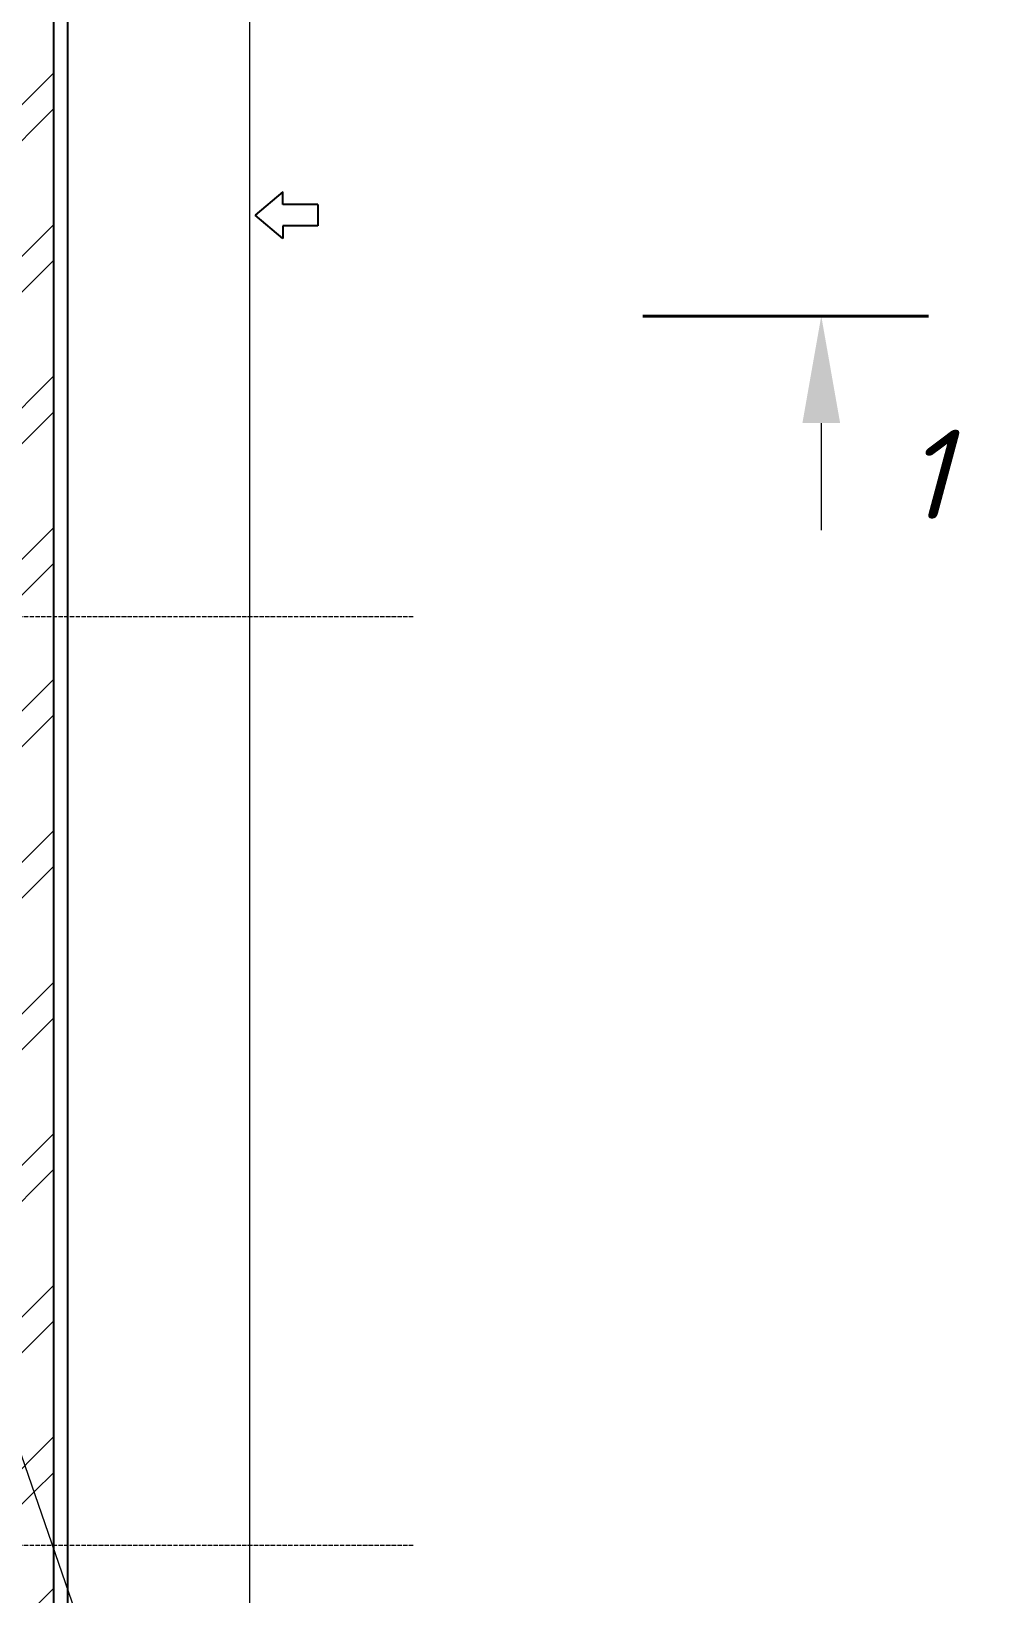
# Model space of a CAD drawing. Header units: millimetres. Extents: x -5016 to 62892, y -6019 to 88916.
# Drawn here: x 20137 to 22834, y 46165 to 50540 of the extents above; entities that cross this region are included whole.
import ezdxf

# ---------------------------------------------------------------- set-up
doc = ezdxf.new("R2010")
doc.units = ezdxf.units.MM
doc.linetypes.add('Осевая 12-2-2', pattern=[16, 12, -2, 0, -2])
doc.linetypes.add('Пунктир 2-1_5', pattern=[3.5, 2, -1.5])
for name, color, linetype, lineweight in [('A-DOOR', 8, 'Continuous', 13), ('A-FLOR', 9, 'Continuous', 13), ('A-WALL', 8, 'Continuous', 13), ('A-WALL-PATT', 8, 'Continuous', 13), ('G-ANNO-SYMB', 8, 'Continuous', 13), ('S-GRID', 8, 'Continuous', 13), ('АР_подложка', 8, 'Continuous', 13), ('ОВ_выноски', 7, 'Continuous', 18)]:
    doc.layers.add(name, color=color, linetype=linetype, lineweight=lineweight)
doc.styles.add('ISOCPEUR_I', font='isocpeui.ttf', dxfattribs={"height": 250})
pattern_1 = [(45, (0, 0), (-212.132, 212.132), []), (45, (0, 100), (-212.132, 212.132), [])]

# ---------------------------------------------------------------- blocks, each defined once
blk = doc.blocks.new('INT 19 Дверь входная одностворчатая с остеклением - 1100 х 2480 ОС-Сверху 2-1581826-Этаж 2 - Планировка')
at = {"layer": 'A-DOOR', "lineweight": 25}
for p, q in [((-30, 940), (-30, 841.6)), ((-30, 940), (0, 940)), ((0, 940), (30, 940)), ((30, 940), (30, 841.6)), ((-65, 841.6), (0, 764.1)), ((-30, 841.6), (-65, 841.6)), ((65, 841.6), (0, 764.1)), ((30, 841.6), (65, 841.6))]:
    blk.add_line(p, q, dxfattribs=at)
blk = doc.blocks.new('Разрез - Номер сзади-3578-Этаж 2 - Планировка')
at = {"layer": 'G-ANNO-SYMB'}
blk.add_hatch(color=256, dxfattribs=at).paths.add_polyline_path([(2.471, -3), (3, 0), (3.529, -3)])
at = {"layer": 'G-ANNO-SYMB', "lineweight": 40}
blk.add_line((0, 0), (8, 0), dxfattribs=at)
at = {"layer": 'G-ANNO-SYMB'}
blk.add_line((3, -3), (3, -6), dxfattribs=at)
blk = doc.blocks.new('АР_plan2')
at = {"layer": 'A-WALL-PATT', "lineweight": 9}
h = blk.add_hatch(dxfattribs=at)
h.set_pattern_fill('FP_1', color=256, style=0, pattern_type=2)
h.set_pattern_definition(pattern_1)
h.paths.add_polyline_path([(22368.2, 11122.6), (22368.2, 18672.6), (21968.2, 18672.6), (21968.2, 11122.6), (22067.3, 11122.6)])
h = blk.add_hatch(dxfattribs=at)
h.set_pattern_fill('FP_1', color=256, style=0, pattern_type=2)
h.set_pattern_definition(pattern_1)
h.paths.add_polyline_path([(22368.2, 10722.6), (22368.2, 11122.6), (21968.2, 11122.6), (21968.2, 10852.6), (20168.2, 10852.6), (20168.2, 11122.6), (17218.2, 11122.6), (17218.2, 10852.6), (15418.2, 10852.6), (15418.2, 11122.6), (14968.2, 11122.6), (14968.2, 10722.6), (15458.2, 10722.6), (15458.2, 10792.6), (17178.2, 10792.6), (17178.2, 10722.6), (20208.2, 10722.6), (20208.2, 10792.6), (21928.2, 10792.6), (21928.2, 10722.6), (22067.3, 10722.6)])
at = {"layer": 'A-FLOR'}
blk.add_line((22918.2, 3122.6), (22918.2, 20922.6), dxfattribs=at)
at = {"layer": 'A-WALL', "lineweight": 25}
for p, q in [((22408.2, 10682.6), (22408.2, 20412.6)), ((22368.2, 10722.6), (22368.2, 20372.6))]:
    blk.add_line(p, q, dxfattribs=at)
at = {"layer": 'G-ANNO-SYMB', "linetype": 'Пунктир 2-1_5'}
blk.add_line((24517.8, 14415.3), (24818.8, 14415.3), dxfattribs=at)
at = {"layer": 'S-GRID', "color": 251, "linetype": 'Осевая 12-2-2', "true_color": 0x646464}
for p, q in [((23375.6, 13572.6), (-1176.1, 13572.6)), ((23375.6, 10972.6), (-1176.1, 10972.6))]:
    blk.add_line(p, q, dxfattribs=at)
at = {"layer": 'A-DOOR', "lineweight": 25, "rotation": 269.9999999999999}
blk.add_blockref('INT 19 Дверь входная одностворчатая с остеклением - 1100 х 2480 ОС-Сверху 2-1581826-Этаж 2 - Планировка', (22168.2, 14697.6), dxfattribs=at)
at = {"layer": 'G-ANNO-SYMB', "extrusion": (0, 0, -1), "xscale": 99.99999999999993, "yscale": 99.99999999999993, "zscale": 99.99999999999993}
blk.add_blockref('Разрез - Номер сзади-3578-Этаж 2 - Планировка', (-24818.8, 14415.3), dxfattribs=at)
at = {"layer": 'G-ANNO-SYMB', "insert": (24752.1, 14097.1), "char_height": 250, "width": 160.337, "attachment_point": 1, "style": 'ISOCPEUR_I', "bg_fill": 3, "box_fill_scale": 0, "bg_fill_color": 256, "bg_fill_true_color": 3254780160, "bg_fill_transparency": 256}
blk.add_mtext('\\fISOCPEUR|b0|i1|c204|p34|;1', dxfattribs=at)

msp = doc.modelspace()

# ---------------------------------------------------------------- block references
at = {"layer": 'АР_подложка'}
msp.add_blockref('АР_plan2', (-2168, 35327), dxfattribs=at)

# ---------------------------------------------------------------- next in the draw order: linework, layer by layer
at = {"layer": 'ОВ_выноски'}
msp.add_lwpolyline([(19730, 47650), (20800, 44550)], dxfattribs=at)

doc.saveas('drawing.dxf')
